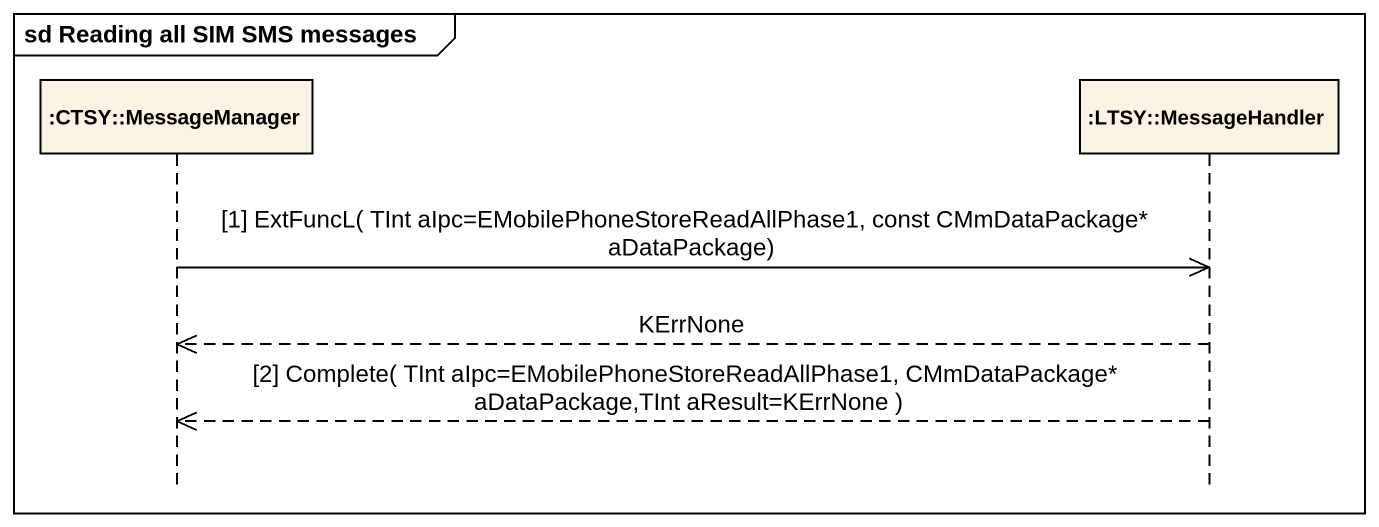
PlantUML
@startuml
mainframe sd Reading all SIM SMS messages
hide footbox
participant ":CTSY::MessageManager" as CTSY_MessageManager
participant ":LTSY::MessageHandler" as LTSY_MessageHandler

CTSY_MessageManager ->> LTSY_MessageHandler : [1] ExtFuncL( TInt aIpc=EMobilePhoneStoreReadAllPhase1, const CMmDataPackage* aDataPackage)
LTSY_MessageHandler -->> CTSY_MessageManager : KErrNone
LTSY_MessageHandler -->> CTSY_MessageManager : [2] Complete( TInt aIpc=EMobilePhoneStoreReadAllPhase1, CMmDataPackage* aDataPackage,TInt aResult=KErrNone )
@enduml
